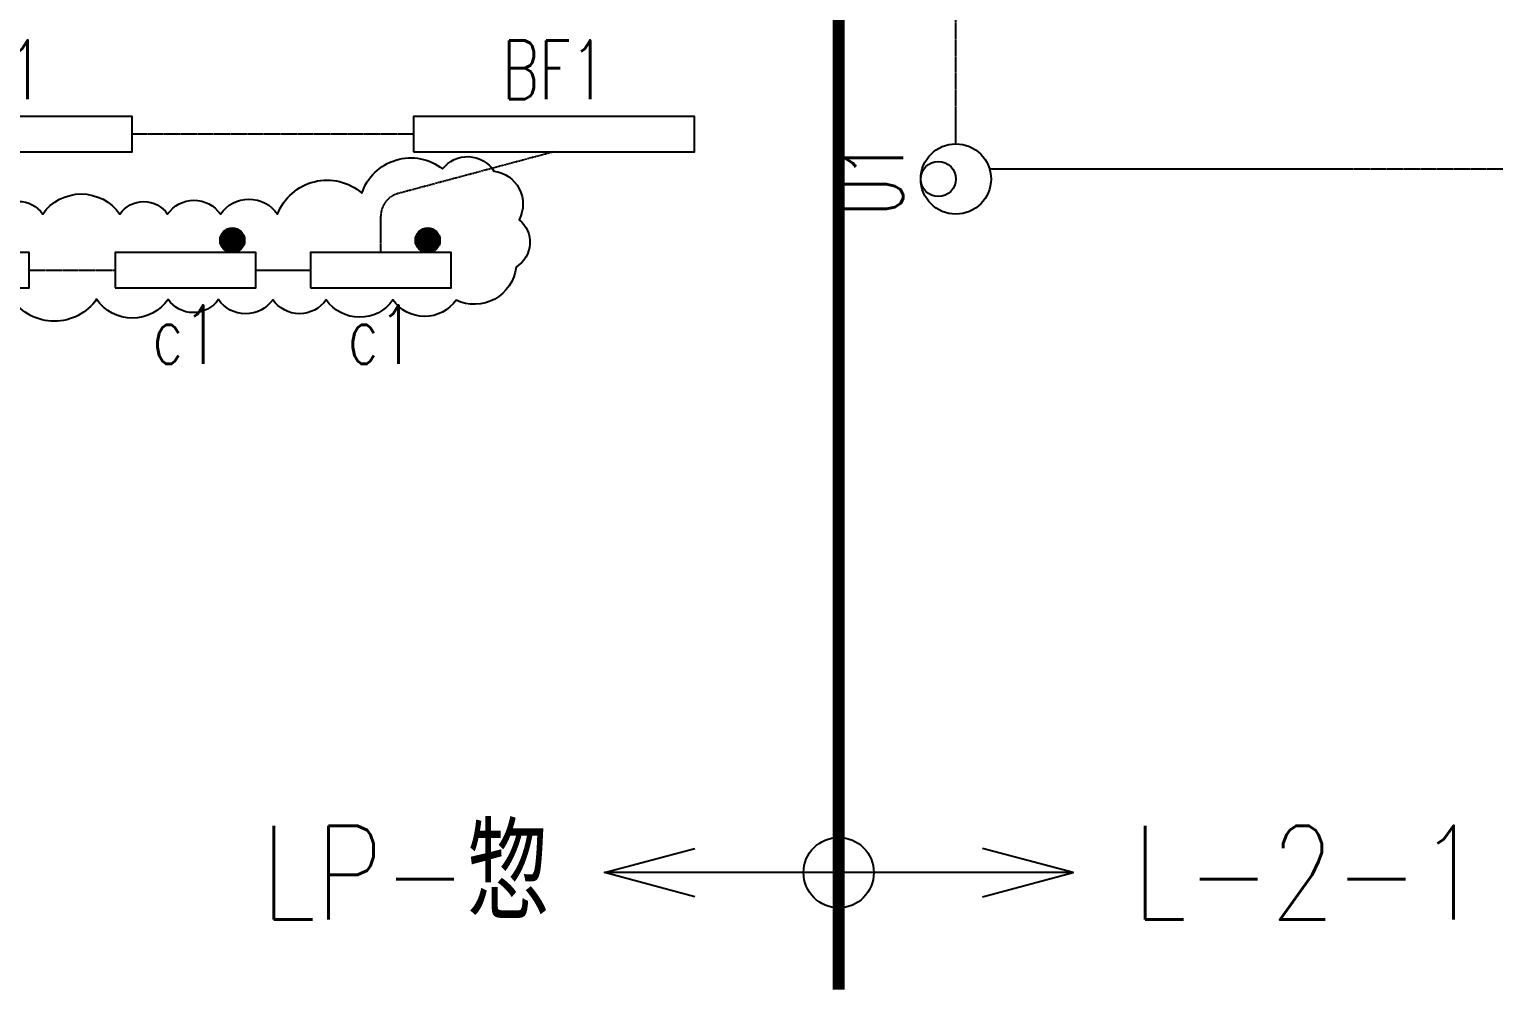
# Model space of a CAD drawing. Header units: millimetres. Extents: x 3999 to 176614, y 1464 to 57550.
# Drawn here: x 127464 to 133713, y 14700 to 18822 of the extents above; entities that cross this region are included whole.
import ezdxf
from ezdxf.enums import TextEntityAlignment as Align

# ---------------------------------------------------------------- set-up
doc = ezdxf.new("R2010")
doc.units = ezdxf.units.MM
doc.header["$LTSCALE"] = 0.2
doc.linetypes.add('CENTER', pattern=[50.8, 31.75, -6.35, 6.35, -6.35])
doc.linetypes.add('PHANTOM', pattern=[63.5, 31.75, -6.35, 6.35, -6.35, 6.35, -6.35])
for name, color, linetype in [('1_シンボル', 2, 'Continuous'), ('1_配線_4', 1, 'CENTER'), ('1_電源区画', 4, 'Continuous')]:
    doc.layers.add(name, color=color, linetype=linetype)
doc.layers.add('1_追加変更', color=10, linetype='Continuous', plot=False)
doc.layers.add('kakure', color=170, linetype='Continuous', plot=False)
doc.styles.get("Standard").update_dxf_attribs({"font": 'simplex.shx', "width": 0.8, "bigfont": 'extfont2.shx'})

# ---------------------------------------------------------------- blocks, each defined once
blk = doc.blocks.new('L-40WX1B')
at = {"color": 0, "linetype": 'ByBlock'}
blk.add_lwpolyline([(-600, -75), (600, -75), (600, 75), (-600, 75)], close=True, dxfattribs=at)
blk = doc.blocks.new('BF1')
at = {"layer": '1_シンボル', "linetype": 'Continuous', "lineweight": -3}
blk.add_blockref('L-40WX1B', (0, 0), dxfattribs=at)
at = {"layer": 'kakure', "width": 0.7}
blk.add_text('BF1', height=250, dxfattribs=at).set_placement((0, 275), align=Align.MIDDLE)
blk = doc.blocks.new('L-UDL')
at = {"color": 0, "linetype": 'ByBlock'}
for centre, radius in [((0, 0), 150), ((0, 75), 75)]:
    blk.add_circle(centre, radius, dxfattribs=at)
blk = doc.blocks.new('U1')
at = {"layer": '1_シンボル'}
blk.add_blockref('L-UDL', (0, 0), dxfattribs=at)
at = {"layer": 'kakure', "width": 0.7}
blk.add_text('U1', height=250, dxfattribs=at).set_placement((0, 350), align=Align.MIDDLE)
blk = doc.blocks.new('L-20WX1B')
at = {"color": 0, "linetype": 'ByBlock'}
blk.add_lwpolyline([(-300, -75), (300, -75), (300, 75), (-300, 75)], close=True, dxfattribs=at)
blk = doc.blocks.new('L-SW')
at = {"linetype": 'ByBlock'}
h = blk.add_hatch(dxfattribs=at)
h.set_pattern_fill('LINE', color=0, style=0)
h.set_pattern_definition([(0, (-30500, -9025), (0, 3.175), [])])
edge = h.paths.add_edge_path()
edge.add_arc((0, 75), 75, 0, 360)
at = {"color": 0, "linetype": 'ByBlock'}
blk.add_circle((0, 75), 75, dxfattribs=at)
blk = doc.blocks.new('c1')
at = {"layer": '1_シンボル', "lineweight": -3, "xscale": 0.7, "yscale": 0.7, "zscale": 0.7}
blk.add_blockref('L-SW', (200, 150), dxfattribs=at)
at = {"layer": '1_シンボル'}
blk.add_blockref('L-20WX1B', (0, 75), dxfattribs=at)
at = {"layer": 'kakure', "width": 0.7}
blk.add_text('c1', height=250, dxfattribs=at).set_placement((0, -200), align=Align.MIDDLE)

msp = doc.modelspace()

# ---------------------------------------------------------------- linework, layer by layer
at = {"layer": '1_追加変更'}
msp.add_lwpolyline([(126787.2, 17672.5, -0.520567), (126787.2, 17984.1, -0.520567), (127029, 18034.2, -0.520567), (127313.4, 18034.2, -0.520567), (127521.3, 18034.2, -0.520567), (127850.6, 18034.2, -0.520567), (128054.2, 18034.2, -0.520567), (128279.5, 18034.2, -0.520567), (128523.8, 18034.2, -0.520567), (128883.6, 18123.3, -0.520567), (129228, 18226.8, -0.520567), (129447, 18217.8, -0.520567), (129554.3, 18010.3, -0.520567), (129541.3, 17808.4, -0.520567), (129285.6, 17667.3, -0.520567), (129016.1, 17667.9, -0.520567), (128731, 17668.5, -0.520567), (128502.9, 17668.9, -0.520567), (128270.8, 17669.4, -0.520567), (128056.5, 17669.9, -0.520567), (127751.4, 17670.5, -0.520567), (127391.1, 17671.3, -0.520567), (126997.2, 17672.1, -0.520567), (126787.2, 17672.5, -0.520567)], format="xyb", dxfattribs=at)
at = {"layer": '1_配線_4'}
for p, q in [((131418, 18333.8), (131418, 19233.8)), ((129103.1, 18375), (127903.1, 18375)), ((129703.1, 18300), (129038.2, 18121.8)), ((135937.5, 18225.1), (131562.2, 18225.1)), ((128964.1, 17870), (128964.1, 18025.3)), ((127464.1, 17795), (127830.6, 17795)), ((128430.6, 17795), (128664.1, 17795))]:
    msp.add_line(p, q, dxfattribs=at)
msp.add_arc((129064.1, 18025.3), 100, 105, 180, dxfattribs=at)
at = {"layer": '1_電源区画'}
msp.add_line((131918, 15224.9), (129918, 15224.9), dxfattribs=at)
at = {"layer": '1_電源区画', "linetype": 'PHANTOM', "const_width": 50}
msp.add_lwpolyline([(122158.2, 20524.9), (123558.2, 20524.9), (123558.2, 21774.9), (130918, 21774.9), (130918, 14724.9)], dxfattribs=at)
at = {"layer": '1_電源区画'}
for points in [[(130304.4, 15121.3), (129918, 15224.9), (130304.4, 15328.4)], [(131531.6, 15121.3), (131918, 15224.9), (131531.6, 15328.4)]]:
    msp.add_lwpolyline(points, dxfattribs=at)
msp.add_circle((130918, 15224.9), 150, dxfattribs=at)

# ---------------------------------------------------------------- block references
at = {"layer": '1_シンボル'}
for name, p in [('BF1', (127303.1, 18375)), ('BF1', (129703.1, 18375)), ('c1', (127164.1, 17720)), ('c1', (128130.6, 17720)), ('c1', (128964.1, 17720))]:
    msp.add_blockref(name, p, dxfattribs=at)
at = {"layer": '1_シンボル', "rotation": 90}
msp.add_blockref('U1', (131418, 18183.8), dxfattribs=at)

# ---------------------------------------------------------------- texts
at = {"layer": '1_電源区画', "width": 0.8}
for s, p in [('LP-惣', (129068, 15224.9)), ('L-2-1', (132918, 15224.9))]:
    msp.add_text(s, height=400, dxfattribs=at).set_placement(p, align=Align.MIDDLE_CENTER)

doc.saveas('drawing.dxf')
